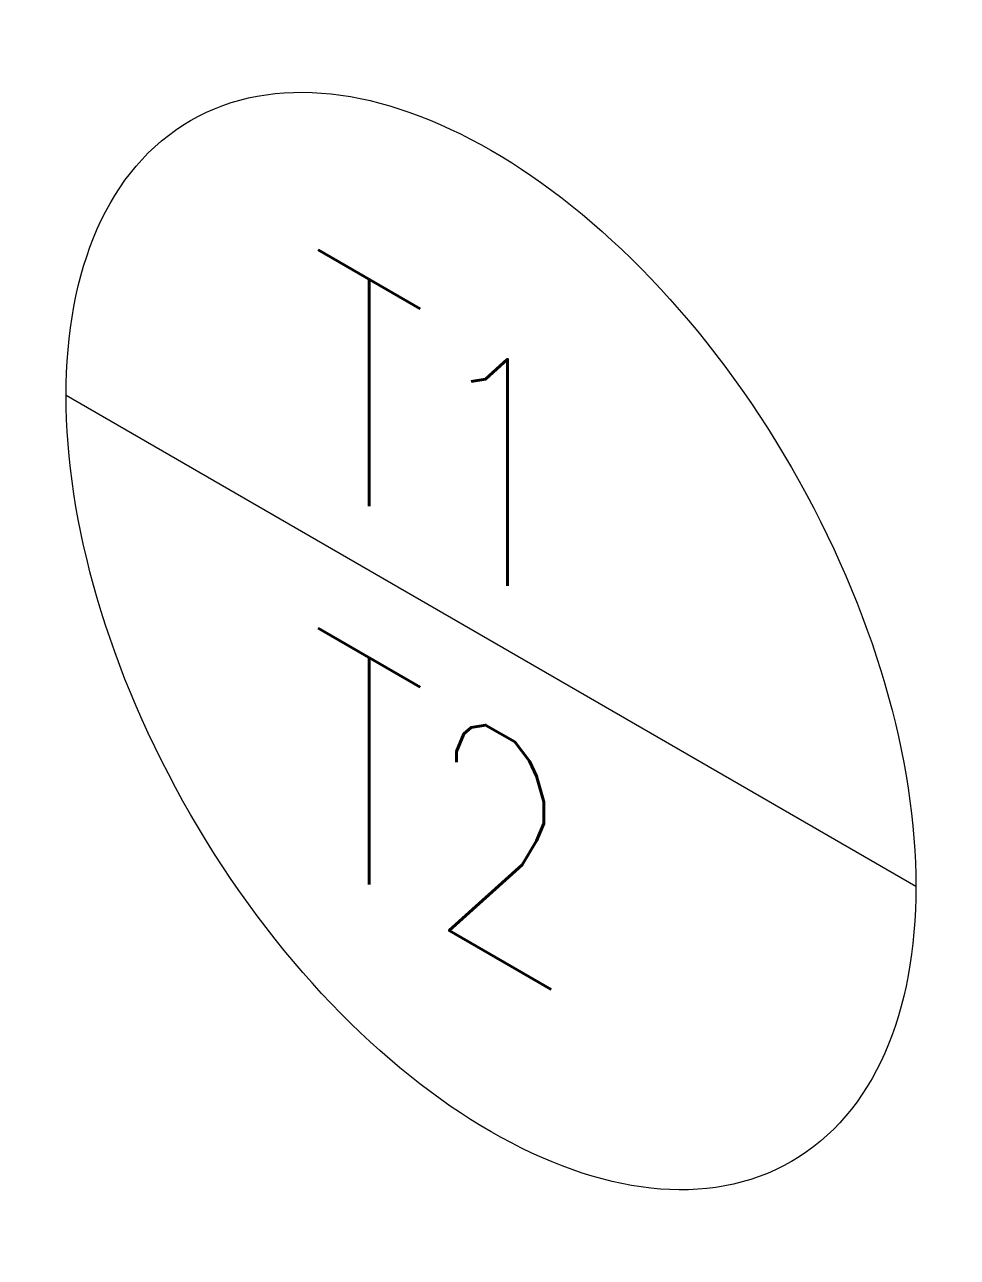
# Model space of a CAD drawing. Header units: millimetres. Extents: x -10142.93 to -10141.98, y -65.69 to -64.43.
import ezdxf
from ezdxf.enums import TextEntityAlignment as Align

# ---------------------------------------------------------------- set-up
doc = ezdxf.new("R2010")
doc.units = ezdxf.units.MM
doc.layers.add('Tub_iso_símbolos', color=2, linetype='Continuous')
doc.styles.add('r80', font='romans.shx')

msp = doc.modelspace()

# ---------------------------------------------------------------- linework, layer by layer
at = {"layer": 'Tub_iso_símbolos', "color": 1}
msp.add_line((-10142.0246, -65.3106), (-10142.8906, -64.8106), dxfattribs=at)
msp.add_ellipse((-10142.4576, -65.0606), major_axis=(0.3062, -0.5303), ratio=0.57735, dxfattribs=at)

# ---------------------------------------------------------------- texts
at = {"layer": 'Tub_iso_símbolos', "style": 'r80', "oblique": 330}
for tag, p in [('T1', (-10142.4576, -64.8793)), ('T2', (-10142.4576, -65.2648))]:
    msp.add_attdef(tag, text='', height=0.2, rotation=329.9999, dxfattribs=at).set_placement(p, align=Align.MIDDLE_CENTER)

doc.saveas('drawing.dxf')
